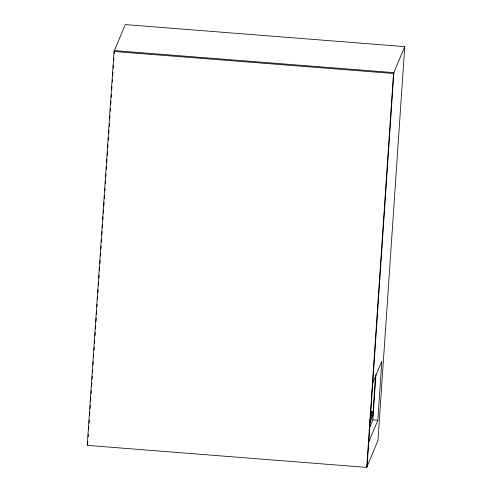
<?xml version="1.0" encoding="UTF-8"?>
<svg xmlns="http://www.w3.org/2000/svg" width="492" height="492" viewBox="0 0 492 492"><rect width="100%" height="100%" fill="white"/><g stroke="black" fill="none" stroke-linecap="round" stroke-linejoin="round"><path stroke-width="0.74" d="M114.033 51.476L87.25 445.377L366.724 467.4L377.967 440.524L404.75 46.623L125.275 24.6L114.033 51.476L393.508 73.499L404.75 46.623M87.613 444.51L87.822 441.441M88.136 436.847L88.289 434.547M88.603 429.947L88.812 426.884M89.07 423.052L89.28 419.983M89.593 415.389L89.802 412.321M90.061 408.489L90.27 405.426M90.534 401.595L90.792 397.764M91.051 393.932L91.26 390.863M91.573 386.269L91.783 383.2M92.041 379.369L92.25 376.306M92.514 372.475L92.717 369.406M93.031 364.812L93.24 361.743M93.554 357.143L93.708 354.849M94.021 350.249L94.23 347.186M94.489 343.348L94.698 340.286M95.011 335.685L95.22 332.623M95.479 328.791L95.688 325.722M95.952 321.891L96.211 318.06M96.469 314.228L96.678 311.165M96.992 306.565L97.152 304.265M97.459 299.671L97.668 296.602M97.933 292.771L98.142 289.708M98.449 285.108L98.658 282.045M98.923 278.214L99.132 275.145M99.439 270.551L99.648 267.482M99.913 263.65L100.122 260.588M100.43 255.988L100.589 253.688M100.903 249.093L101.106 246.025M101.37 242.193L101.58 239.13M101.893 234.53L102.096 231.468M102.361 227.636L102.57 224.567M102.883 219.967L103.086 216.904M103.351 213.073L103.56 210.01M103.818 206.173L104.076 202.341M104.341 198.51L104.55 195.447M104.864 190.847L105.017 188.547M105.331 183.953L105.54 180.884M105.798 177.052L106.008 173.99M106.321 169.389L106.53 166.327M106.789 162.495L106.998 159.426M107.256 155.595L107.52 151.764M107.779 147.932L107.988 144.869M108.301 140.269L108.511 137.207M108.769 133.375L108.978 130.306M109.236 126.475L109.445 123.412M109.759 118.812L109.968 115.749M110.282 111.149L110.436 108.849M110.749 104.249L110.958 101.186M111.217 97.355L111.426 94.292M111.739 89.692L111.948 86.623M112.262 82.029L112.416 79.729M112.674 75.897L112.939 72.066M113.197 68.234L113.406 65.165M113.72 60.571L113.873 58.271M114.187 53.671L114.396 50.608L393.871 72.631L367.087 466.533M366.724 467.4L393.508 73.499M370.55 411.632L372.063 411.755L371.792 415.691L369.763 420.543M369.615 423.421L372.807 415.789L375.537 375.642M369.326 428.237L372.838 419.848L375.925 374.4M368.76 441.914L377.825 420.242L381.847 361.159L372.776 382.831M370.322 415.912L372.063 411.755M371.38 415.678L372.807 415.789M372.838 419.848L377.825 420.242"/></g></svg>
